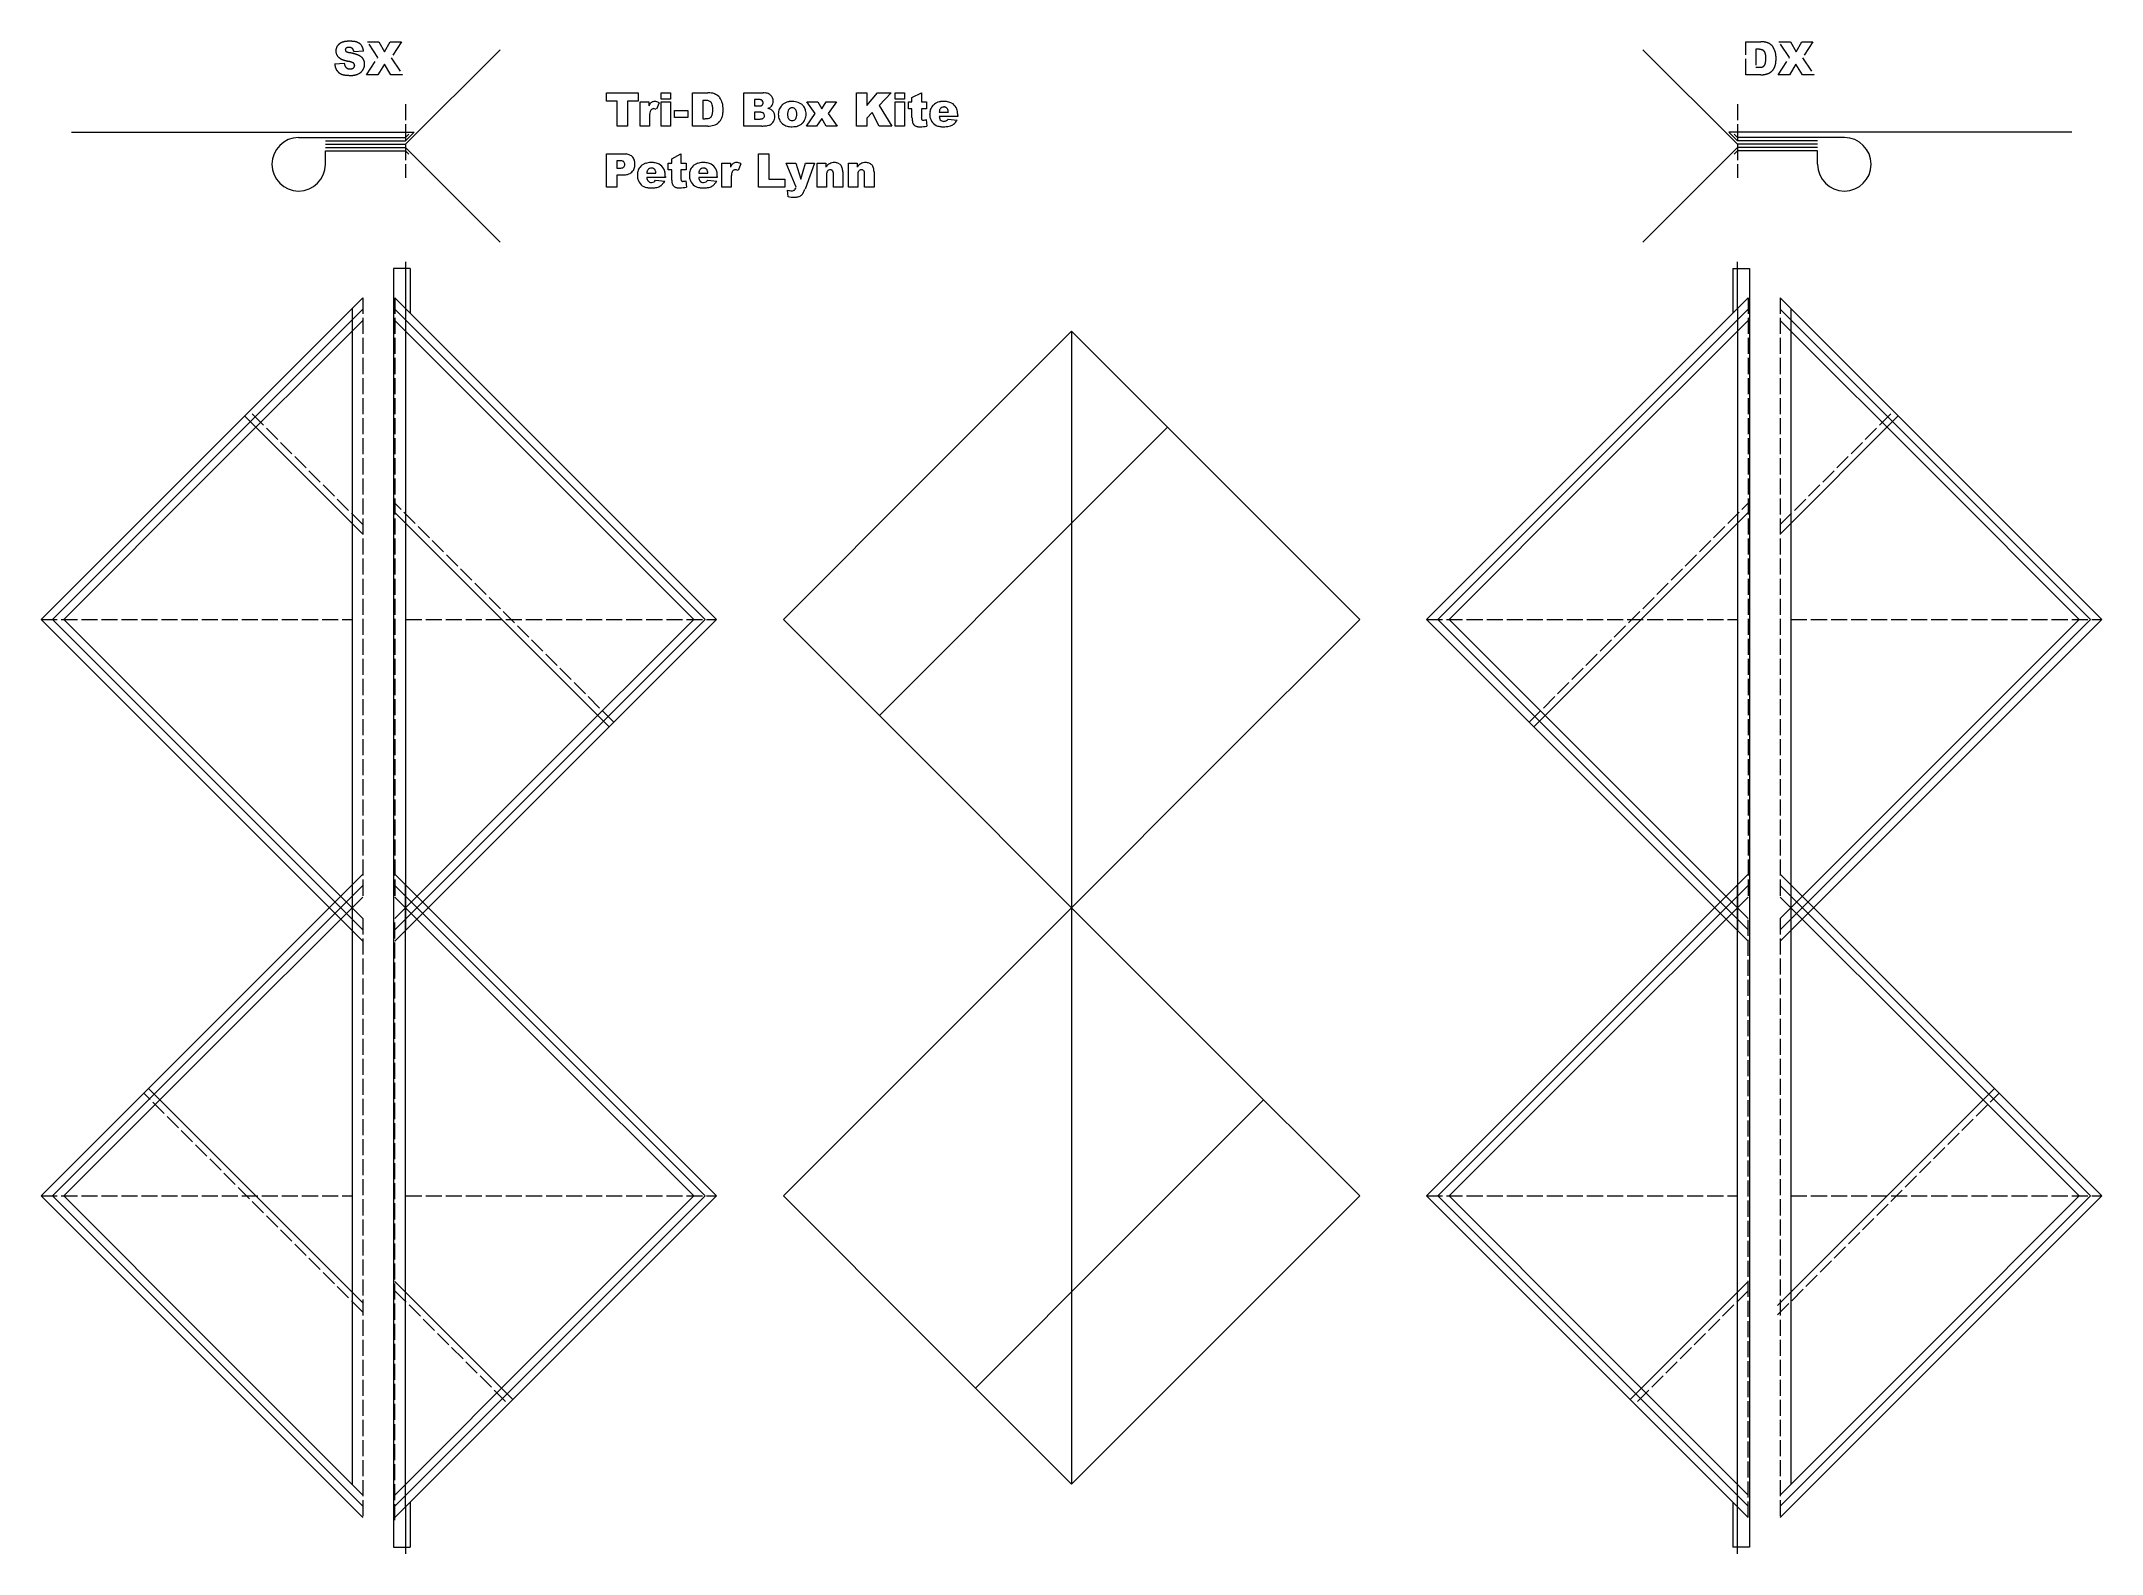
# Model space of a CAD drawing. Header units: millimetres. Extents: x 437 to 1978, y -757 to 373.
import ezdxf

# ---------------------------------------------------------------- set-up
doc = ezdxf.new("R2010")
doc.units = ezdxf.units.MM
doc.linetypes.add('ACAD_ISO02W100', pattern=[15, 12, -3])
doc.layers.get('0').update_dxf_attribs({"lineweight": 0, "true_color": 0xffffff})
doc.layers.add('1', color=30, linetype='ACAD_ISO02W100', lineweight=0, true_color=0xff7f00)
doc.layers.add('2', color=4, linetype='Continuous', lineweight=0, true_color=0x00ffff)

msp = doc.modelspace()

# ---------------------------------------------------------------- linework, layer by layer
for p, q in [((859.4, 334.9), (882.9, 334.9)), ((859.4, 328.7), (859.4, 334.9)), ((867.3, 328.7), (859.4, 328.7)), ((867.3, 309.9), (867.3, 328.7)), ((882.9, 328.7), (875, 328.7)), ((875, 328.7), (875, 309.9)), ((882.9, 334.9), (882.9, 328.7)), ((884.5, 328), (891, 328)), ((884.5, 309.9), (884.5, 328)), ((891, 328), (891, 325)), ((898.7, 327.4), (896.6, 322.5)), ((900.1, 334.9), (907.1, 334.9)), ((900.1, 330.1), (900.1, 334.9)), ((907.1, 330.1), (900.1, 330.1)), ((900.1, 328), (907.1, 328)), ((900.1, 309.9), (900.1, 328)), ((907.1, 334.9), (907.1, 330.1)), ((907.1, 328), (907.1, 309.9)), ((923.6, 334.9), (935, 334.9)), ((923.6, 309.9), (923.6, 334.9)), ((931.3, 329.2), (931.3, 315.5)), ((933.2, 329.2), (931.3, 329.2)), ((962.1, 334.9), (976.5, 334.9)), ((962.1, 309.9), (962.1, 334.9)), ((973.3, 329.8), (969.9, 329.8)), ((969.9, 329.8), (969.9, 325)), ((969.9, 325), (973.2, 325)), ((1009.2, 328), (1017.5, 328)), ((1015.5, 319.3), (1009.2, 328)), ((1017.5, 328), (1020.3, 322.9)), ((1020.3, 322.9), (1023.7, 328)), ((1023.7, 328), (1031.4, 328)), ((1031.4, 328), (1025.2, 319.3)), ((1046.2, 334.9), (1053.9, 334.9)), ((1046.2, 309.9), (1046.2, 334.9)), ((1053.9, 334.9), (1053.9, 325.4)), ((1053.9, 325.4), (1062, 334.9)), ((1062, 334.9), (1072.3, 334.9)), ((1072.3, 334.9), (1063.2, 325.4)), ((1063.2, 325.4), (1072.7, 309.9)), ((1075.1, 334.9), (1082.1, 334.9)), ((1075.1, 330.1), (1075.1, 334.9)), ((1082.1, 330.1), (1075.1, 330.1)), ((1075.1, 328), (1082.1, 328)), ((1075.1, 309.9), (1075.1, 328)), ((1082.1, 334.9), (1082.1, 330.1)), ((1082.1, 328), (1082.1, 309.9)), ((1085.3, 322.9), (1085.3, 328)), ((1085.3, 328), (1087.8, 328)), ((1087.8, 331.3), (1094.8, 334.9)), ((1087.8, 328), (1087.8, 331.3)), ((1094.8, 334.9), (1094.8, 328)), ((1094.8, 328), (1098.6, 328)), ((1098.6, 328), (1098.6, 322.9)), ((875, 309.9), (867.3, 309.9)), ((891.4, 309.9), (884.5, 309.9)), ((891.4, 315.9), (891.4, 309.9)), ((907.1, 309.9), (900.1, 309.9)), ((910.1, 321.7), (920.2, 321.7)), ((910.1, 316.3), (910.1, 321.7)), ((920.2, 316.3), (910.1, 316.3)), ((920.2, 321.7), (920.2, 316.3)), ((935, 309.9), (923.6, 309.9)), ((931.3, 315.5), (933.2, 315.5)), ((975.4, 309.9), (962.1, 309.9)), ((973.8, 320.3), (969.9, 320.3)), ((969.9, 320.3), (969.9, 315.2)), ((969.9, 315.2), (973.8, 315.2)), ((1008.9, 309.9), (1015.5, 319.3)), ((1016.4, 309.9), (1008.9, 309.9)), ((1020.3, 315.7), (1016.4, 309.9)), ((1023.7, 309.9), (1020.3, 315.7)), ((1031.8, 309.9), (1023.7, 309.9)), ((1025.2, 319.3), (1031.8, 309.9)), ((1053.9, 309.9), (1046.2, 309.9)), ((1057.9, 320.1), (1053.9, 316)), ((1053.9, 316), (1053.9, 309.9)), ((1063.2, 309.9), (1057.9, 320.1)), ((1072.7, 309.9), (1063.2, 309.9)), ((1082.1, 309.9), (1075.1, 309.9)), ((1087.8, 322.9), (1085.3, 322.9)), ((1087.8, 316.5), (1087.8, 322.9)), ((1098.6, 322.9), (1094.8, 322.9)), ((1094.8, 322.9), (1094.8, 316.5)), ((1098.3, 314.8), (1098.9, 310)), ((1108.1, 320.5), (1115, 320.5)), ((1122, 317.2), (1108.1, 317.2)), ((1114.8, 315.2), (1121.6, 314.5)), ((1122, 318), (1122, 317.2)), ((629.1, 301.4), (709.1, 301.4)), ((709.1, 301.4), (711.5, 303.9)), ((1705.1, 301.4), (1702.6, 303.9)), ((1785.1, 301.4), (1705.1, 301.4)), ((649.1, 291.4), (709.1, 291.4)), ((649.1, 281.4), (649.1, 291.4)), ((709.1, 291.4), (711.5, 289)), ((859.4, 289.2), (872.2, 289.2)), ((859.4, 264.2), (859.4, 289.2)), ((869.3, 284.1), (867.1, 284.1)), ((867.1, 284.1), (867.1, 278.5)), ((867.1, 278.5), (869, 278.5)), ((905.5, 277.2), (905.5, 282.3)), ((905.5, 282.3), (908.1, 282.3)), ((908.1, 285.6), (915, 289.2)), ((908.1, 282.3), (908.1, 285.6)), ((915, 289.2), (915, 282.3)), ((915, 282.3), (918.8, 282.3)), ((918.8, 282.3), (918.8, 277.2)), ((945.6, 282.3), (952.1, 282.3)), ((945.6, 264.2), (945.6, 282.3)), ((952.1, 282.3), (952.1, 279.3)), ((959.8, 281.7), (957.7, 276.8)), ((973, 289.2), (980.7, 289.2)), ((973, 264.2), (973, 289.2)), ((980.7, 289.2), (980.7, 270.3)), ((993.6, 282.3), (1000.9, 282.3)), ((1001.2, 264.2), (993.6, 282.3)), ((1000.9, 282.3), (1004.6, 270.2)), ((1004.6, 270.2), (1008.1, 282.3)), ((1014.9, 282.3), (1007.8, 262.9)), ((1008.1, 282.3), (1014.9, 282.3)), ((1016.8, 282.3), (1023.3, 282.3)), ((1016.8, 264.2), (1016.8, 282.3)), ((1023.3, 282.3), (1023.3, 279.3)), ((1040.2, 282.3), (1046.7, 282.3)), ((1040.2, 264.2), (1040.2, 282.3)), ((1046.7, 282.3), (1046.7, 279.3)), ((1705.1, 291.4), (1702.6, 289)), ((1765.1, 291.4), (1705.1, 291.4)), ((1765.1, 281.4), (1765.1, 291.4)), ((867.1, 264.2), (859.4, 264.2)), ((871.4, 273.4), (867.1, 273.4)), ((867.1, 273.4), (867.1, 264.2)), ((889.5, 274.8), (896.3, 274.8)), ((903.4, 271.5), (889.5, 271.5)), ((896.1, 269.5), (903, 268.9)), ((903.4, 272.3), (903.4, 271.5)), ((908.1, 277.2), (905.5, 277.2)), ((908.1, 270.8), (908.1, 277.2)), ((918.8, 277.2), (915, 277.2)), ((915, 277.2), (915, 270.8)), ((918.6, 269.1), (919.1, 264.3)), ((928.3, 274.8), (935.2, 274.8)), ((942.2, 271.5), (928.3, 271.5)), ((935, 269.5), (941.8, 268.9)), ((942.2, 272.3), (942.2, 271.5)), ((952.5, 264.2), (945.6, 264.2)), ((952.5, 270.2), (952.5, 264.2)), ((992.8, 264.2), (973, 264.2)), ((980.7, 270.3), (992.8, 270.3)), ((992.8, 270.3), (992.8, 264.2)), ((995.1, 257.2), (994.6, 262.1)), ((1023.8, 264.2), (1016.8, 264.2)), ((1023.8, 272.9), (1023.8, 264.2)), ((1029, 264.2), (1029, 274.1)), ((1036, 264.2), (1029, 264.2)), ((1036, 275.7), (1036, 264.2)), ((1047.2, 264.2), (1040.2, 264.2)), ((1047.2, 272.9), (1047.2, 264.2)), ((1052.4, 264.2), (1052.4, 274.1)), ((1059.4, 264.2), (1052.4, 264.2)), ((1059.4, 275.7), (1059.4, 264.2)), ((677.1, 181.6), (436.6, -58.9)), ((677.1, 173.1), (445.1, -58.9)), ((669.1, 173.6), (669.1, -291.4)), ((941.6, -58.9), (701.1, 181.6)), ((933.1, -58.9), (701.1, 173.1)), ((709.1, 173.6), (709.1, -291.4)), ((1472.6, -58.9), (1713.1, 181.6)), ((1481.1, -58.9), (1713.1, 173.1)), ((1705.1, 173.6), (1705.1, -291.4)), ((1737.1, 181.6), (1977.6, -58.9)), ((1737.1, 173.1), (1969.1, -58.9)), ((1745.1, 173.6), (1745.1, -291.4)), ((677.1, 164.7), (561.3, 48.9)), ((816.8, 48.9), (701.1, 164.7)), ((1597.3, 48.9), (1713.1, 164.7)), ((1737.1, 164.7), (1852.9, 48.9)), ((677.1, 5), (588.7, 93.3)), ((1737.1, 5), (1825.4, 93.3)), ((561.3, 48.9), (453.5, -58.9)), ((924.6, -58.9), (816.8, 48.9)), ((1489.6, -58.9), (1597.3, 48.9)), ((1852.9, 48.9), (1960.6, -58.9)), ((861.2, -139.2), (701.1, 21)), ((1552.9, -139.2), (1713.1, 21)), ((677.1, -299.4), (436.6, -58.9)), ((677.1, -290.9), (445.1, -58.9)), ((561.3, -166.6), (453.5, -58.9)), ((933.1, -58.9), (701.1, -290.9)), ((941.6, -58.9), (701.1, -299.4)), ((924.6, -58.9), (816.8, -166.6)), ((1472.6, -58.9), (1713.1, -299.4)), ((1481.1, -58.9), (1713.1, -290.9)), ((1489.6, -58.9), (1597.3, -166.6)), ((1737.1, -290.9), (1969.1, -58.9)), ((1737.1, -299.4), (1977.6, -58.9)), ((1852.9, -166.6), (1960.6, -58.9)), ((677.1, -282.4), (561.3, -166.6)), ((816.8, -166.6), (701.1, -282.4)), ((1597.3, -166.6), (1713.1, -282.4)), ((1737.1, -282.4), (1852.9, -166.6)), ((677.1, -249.4), (436.6, -489.9)), ((677.1, -257.9), (445.1, -489.9)), ((701.1, -249.4), (941.6, -489.9)), ((701.1, -257.9), (933.1, -489.9)), ((709.1, -722.4), (709.1, -257.4)), ((1713.1, -249.4), (1472.6, -489.9)), ((1713.1, -257.9), (1481.1, -489.9)), ((1705.1, -722.4), (1705.1, -257.4)), ((1737.1, -249.4), (1977.6, -489.9)), ((1737.1, -257.9), (1969.1, -489.9)), ((677.1, -266.4), (561.3, -382.2)), ((669.1, -274.4), (669.1, -705.5)), ((701.1, -266.4), (816.8, -382.2)), ((1713.1, -266.4), (1597.3, -382.2)), ((1737.1, -266.4), (1852.9, -382.2)), ((1745.1, -274.4), (1745.1, -705.5)), ((561.3, -382.2), (453.5, -489.9)), ((816.8, -382.2), (924.6, -489.9)), ((1597.3, -382.2), (1489.6, -489.9)), ((1852.9, -382.2), (1960.6, -489.9)), ((677.1, -569.8), (516.9, -409.6)), ((1735.1, -571.8), (1897.3, -409.6)), ((677.1, -730.4), (436.6, -489.9)), ((677.1, -721.9), (445.1, -489.9)), ((561.3, -597.7), (453.5, -489.9)), ((701.1, -721.9), (933.1, -489.9)), ((701.1, -730.4), (941.6, -489.9)), ((816.8, -597.7), (924.6, -489.9)), ((1713.1, -730.4), (1472.6, -489.9)), ((1713.1, -721.9), (1481.1, -489.9)), ((1597.3, -597.7), (1489.6, -489.9)), ((1737.1, -721.9), (1969.1, -489.9)), ((1737.1, -730.4), (1977.6, -489.9)), ((1852.9, -597.7), (1960.6, -489.9)), ((701.1, -553.8), (789.4, -642.1)), ((1713.1, -553.8), (1624.8, -642.1)), ((677.1, -713.5), (561.3, -597.7)), ((701.1, -713.5), (816.8, -597.7)), ((1713.1, -713.5), (1597.3, -597.7)), ((1737.1, -713.5), (1852.9, -597.7))]:
    msp.add_line(p, q)
for centre, radius, start, end in [((901.6, 319.8), 11.9, 143.8742, 154.0466), ((895.2, 324.5), 3.87, 125.9982, 143.8742), ((895.2, 324.3), 4.08, 88.045, 124.7341), ((895.4, 322.9), 5.43, 74.1315, 90), ((894.1, 318.7), 9.86, 62.374, 74.1315), ((933.2, 318.5), 10.7, 82.9813, 90), ((933.7, 322.6), 6.51, 73.9669, 82.9813), ((935, 314.7), 20.1, 80.4654, 90), ((934.2, 324.1), 4.95, 59.2071, 73.9669), ((934.9, 325.5), 3.44, 41.4677, 59.2071), ((935, 325.5), 3.39, 22.5138, 41.4677), ((930.7, 323.7), 8.06, 10.2459, 22.5138), ((936.9, 325.7), 9.03, 66.2113, 80.4654), ((926.8, 323), 12, 4.3991, 10.2459), ((917.6, 322.3), 21.2, 0, 4.3991), ((937, 325.7), 8.91, 38.4495, 66.6873), ((935.4, 324.5), 10.9, 14.4897, 38.0538), ((928, 322.5), 18.6, 359.6816, 14.7671), ((973.2, 334.2), 9.16, 270, 274.6979), ((973.3, 321), 8.79, 85.2114, 90), ((973.6, 324.7), 5.12, 78.9368, 85.2114), ((973.5, 330.3), 5.29, 274.6979, 280.884), ((973.9, 328.7), 3.65, 280.884, 293.2065), ((973.9, 326.2), 3.58, 66.7115, 78.9368), ((974.6, 327.9), 1.72, 49.0593, 66.7115), ((974.6, 326.9), 1.69, 293.2065, 311.3322), ((974.3, 327.6), 2.14, 356.9559, 48.121), ((974.5, 327.1), 1.92, 311.3322, 325.9765), ((974.4, 327.2), 2.06, 325.9765, 340.1205), ((974.1, 327.3), 2.38, 340.1205, 351.0007), ((973, 327.5), 3.48, 351.0007, 0), ((976.5, 321.8), 13, 82.7819, 90), ((977.1, 326.1), 8.74, 73.9626, 82.7819), ((977.5, 327.6), 7.2, 61.3878, 73.9626), ((977.2, 331), 8.28, 289.0935, 301.8094), ((978.2, 328.9), 5.68, 47.2278, 61.3878), ((979.2, 327.8), 4.57, 301.8094, 318.9452), ((978.2, 328.7), 5.8, 358.9226, 48.2437), ((978.4, 328.5), 5.6, 318.8416, 1.2334), ((996.4, 319.4), 8.51, 145.7124, 158.1858), ((997.1, 318.9), 9.39, 133.8418, 145.7124), ((996.7, 319.3), 8.85, 120.8052, 133.8418), ((997.1, 318.7), 9.6, 108.2911, 120.8052), ((997.5, 317.4), 10.9, 98.3893, 108.2911), ((998.1, 313.2), 15.2, 90, 98.3893), ((998.1, 311.8), 16.6, 81.3761, 90), ((999, 317.2), 11.1, 70.8221, 81.3761), ((999.5, 318.8), 9.37, 56.5349, 70.8221), ((1000.1, 319.7), 8.34, 41.3827, 56.5349), ((999.7, 319.3), 8.91, 30.2971, 41.3218), ((999.9, 319.5), 8.61, 19.0849, 30.2971), ((1109.6, 319.6), 8.47, 146.463, 159.1938), ((1109.9, 319.4), 8.83, 133.9949, 146.463), ((1109.6, 319.7), 8.39, 120.4923, 133.9949), ((1110.1, 318.8), 9.49, 107.7933, 120.4923), ((1110.6, 317.3), 11, 98.1064, 107.7933), ((1111.5, 321.1), 3.14, 88.4146, 144.4194), ((1111.3, 312.7), 15.7, 90, 98.1064), ((1111.3, 305.1), 23.3, 85.7396, 90), ((1111.6, 320), 4.28, 80.887, 90), ((1111.7, 321.1), 3.19, 70.3362, 80.887), ((1111.8, 321.3), 2.91, 57.8234, 70.3362), ((1111.8, 312.6), 15.8, 80.5627, 85.7396), ((1111.8, 321.3), 2.89, 45.2795, 57.8234), ((1112.4, 315.7), 12.6, 72.5371, 80.5627), ((1113.8, 320.2), 7.88, 62.4027, 72.5371), ((1113.8, 320.1), 7.94, 27.4256, 62.8602), ((1113.6, 320), 8.18, 18.2221, 27.7766), ((922.1, 315.9), 30.7, 176.7456, 180), ((908.8, 316.7), 17.3, 172.4131, 176.7456), ((902.8, 317.5), 11.3, 162.6681, 172.4131), ((895.7, 319.7), 3.84, 145.8855, 162.6681), ((894.5, 320.6), 2.4, 88.0632, 147.9858), ((894.6, 320.2), 2.74, 75.2564, 90), ((892.9, 313.6), 9.57, 67.3801, 75.2564), ((933.2, 334.8), 19.2, 270, 272.9636), ((933.6, 326.9), 11.3, 272.9636, 276.824), ((934, 323.4), 7.79, 276.824, 284.7991), ((934.7, 327.8), 17.9, 270.9648, 285.8891), ((935.2, 318.7), 2.98, 284.7991, 297.6995), ((935.3, 318.7), 2.92, 297.6995, 319.4846), ((933.9, 319.8), 4.71, 319.4846, 336.5815), ((934.1, 319.7), 4.51, 336.5815, 347.3454), ((927.2, 321.3), 11.5, 347.3454, 354.0741), ((922.3, 321.8), 16.5, 354.0741, 357.4134), ((911.3, 322.3), 27.5, 357.4134, 0), ((937.4, 318.5), 8.26, 285.6994, 313.7601), ((936.1, 320), 10.3, 313.029, 338.2009), ((937.7, 319.5), 8.63, 337.5531, 346.4371), ((930.5, 321.2), 16, 346.4371, 352.9619), ((925.7, 321.8), 20.8, 352.9619, 356.8501), ((914.8, 322.4), 31.8, 356.8501, 0), ((973.8, 309.6), 10.7, 85.4791, 90), ((973.8, 325.1), 9.85, 270, 274.8766), ((974.1, 314.1), 6.2, 79.5437, 85.4791), ((974.2, 321), 5.77, 274.8766, 281.2463), ((974.5, 316), 4.29, 67.7371, 79.5437), ((974.5, 319.3), 4.07, 281.2463, 293.4576), ((973.8, 343.7), 33.8, 272.6803, 278.5732), ((975.4, 318.1), 1.97, 50.2538, 67.7371), ((975.3, 317.5), 2.01, 293.4576, 310.8461), ((975.2, 317.9), 2.2, 358.0631, 50.8249), ((975.1, 317.7), 2.39, 310.9989, 2.418), ((977.1, 323.8), 13.7, 277.4314, 285.5928), ((977.3, 312.3), 11.2, 70.0187, 76.4768), ((979.6, 314.8), 4.38, 285.5928, 300.0686), ((978.5, 315.5), 7.76, 62.2537, 70.0187), ((978.5, 316.8), 6.66, 299.6262, 329.9773), ((979.1, 316.6), 6.46, 51.3222, 62.2537), ((980, 317.8), 4.97, 38.8482, 51.3222), ((979.7, 317.6), 5.36, 27.6868, 38.8482), ((978.4, 316.9), 6.82, 330.1473, 0.8614), ((979.4, 317.4), 5.72, 16.8772, 27.6868), ((978.9, 317.2), 6.31, 7.875, 16.8772), ((976.9, 317), 8.24, 0, 7.875), ((999, 318.9), 11.2, 169.7283, 180), ((998.6, 318.9), 10.8, 180, 191.4862), ((996.7, 319.3), 8.88, 158.1858, 169.7283), ((996.4, 318.4), 8.55, 191.4862, 204.4157), ((996.2, 318.3), 8.35, 204.4157, 217.9024), ((997.4, 319.2), 9.86, 217.9024, 230.3108), ((996.6, 318.4), 8.71, 230.553, 242.5585), ((997.2, 319.5), 9.96, 242.5585, 253.7819), ((997.6, 320.9), 11.4, 253.7819, 262.5331), ((1005, 318.9), 10.2, 174.1216, 180), ((1005.3, 318.9), 10.6, 180, 185.7223), ((1001.2, 319.3), 6.47, 166.7291, 174.1216), ((1001.4, 318.5), 6.63, 185.7223, 192.9574), ((999.8, 319.6), 4.98, 154.7183, 166.7291), ((999.8, 318.1), 5.04, 192.9574, 204.9764), ((998.2, 320.4), 3.21, 139.7449, 154.7183), ((998.1, 317.3), 3.14, 204.9764, 220.2175), ((998.2, 320.5), 3.14, 88.8839, 141.0859), ((998.1, 317.2), 3.09, 218.6788, 270.919), ((998.2, 325.1), 15.6, 262.5331, 270), ((998.3, 320.6), 3.03, 38.2873, 90.5497), ((998.3, 317.2), 3.08, 268.7082, 321.0431), ((998.2, 325.6), 16.1, 270, 278.06), ((998.8, 320.8), 11.3, 278.06, 287.7016), ((998.2, 320.4), 3.16, 25.2173, 40.1792), ((998.4, 317.2), 2.99, 319.8596, 335.8096), ((996.6, 319.7), 4.92, 13.2305, 25.2173), ((996.3, 318.1), 5.25, 335.8096, 347.8297), ((995.2, 319.3), 6.39, 5.8599, 13.2305), ((994.5, 318.5), 7.11, 347.8297, 354.6644), ((991.5, 318.9), 10.1, 0, 5.8599), ((990, 318.9), 11.7, 354.6644, 0), ((999.3, 319.3), 9.69, 287.7016, 300.3924), ((999.9, 318.3), 8.53, 300.3924, 313.9225), ((999.4, 318.7), 9.21, 313.9225, 325.9768), ((1000, 318.4), 8.5, 325.9768, 338.5273), ((999.6, 318.5), 8.97, 338.5273, 349.9265), ((999.4, 319.3), 9.13, 9.009, 19.0849), ((997.1, 319), 11.5, 349.9265, 0), ((997.2, 319), 11.4, 0, 9.009), ((1115.5, 316.5), 27.7, 180, 182.5994), ((1104.4, 316), 16.6, 182.5994, 185.9545), ((1099.5, 315.5), 11.6, 185.9545, 192.7049), ((1092.6, 313.9), 4.56, 192.7049, 203.4858), ((1092.2, 313.7), 4.05, 202.4037, 241.562), ((1092, 313.4), 3.75, 241.5859, 253.7345), ((1093.2, 317.5), 8, 253.7345, 262.0415), ((1093.6, 320.5), 11.1, 262.0415, 266.5021), ((1094.1, 327.4), 18, 266.5021, 270), ((1093.8, 332), 22.6, 270.5245, 282.8244), ((1102.7, 316.5), 7.92, 180, 188.2361), ((1095.9, 315.5), 1.08, 188.2361, 210.6328), ((1096, 315.5), 1.11, 210.5116, 228.4674), ((1096, 315.5), 1.11, 228.4674, 246.4339), ((1096.1, 315.7), 1.33, 246.4339, 259.6384), ((1096.2, 316.5), 2.16, 259.6384, 270), ((1096.2, 318.1), 3.74, 270, 281.6388), ((1094.2, 327.6), 13.5, 281.6388, 287.7659), ((1113.1, 318.9), 12, 170.3141, 180), ((1112.4, 318.9), 11.4, 180, 194.6324), ((1110.2, 319.4), 9.13, 159.1938, 170.3141), ((1109.7, 318.2), 8.55, 194.6324, 211.5457), ((1109.6, 317.9), 8.31, 210.2763, 243.106), ((1109.1, 317.1), 7.42, 243.815, 253.6114), ((1110.5, 321.8), 12.3, 253.6114, 261.2279), ((1115.6, 319.7), 7.49, 161.8058, 173.991), ((1115, 318), 6.92, 186.4044, 199.9516), ((1111.3, 321.1), 2.96, 142.3738, 161.8058), ((1111.1, 316.6), 2.84, 199.9516, 221.1859), ((1111, 325), 15.5, 261.2279, 266.0476), ((1111.5, 316.8), 3.29, 219.9349, 271.7954), ((1111.5, 332.5), 23.1, 266.0476, 270), ((1111.5, 335.5), 26, 270, 273.9802), ((1111.6, 317.5), 3.94, 269.9814, 299.5057), ((1112.1, 326.4), 16.9, 273.9802, 278.9177), ((1111.1, 317.9), 4.57, 302.8525, 323.8269), ((1112.1, 321.6), 2.56, 29.992, 45.2795), ((1110.6, 320.7), 4.3, 18.1984, 29.992), ((1109.2, 320.3), 5.72, 11.2663, 18.1984), ((1112.7, 322.5), 13, 278.9177, 287.1525), ((1105.8, 319.6), 9.21, 5.8067, 11.2663), ((1114.4, 317.1), 7.31, 287.1525, 298.1296), ((1114.2, 317.4), 7.71, 298.1296, 307.925), ((1113.3, 318.6), 9.19, 307.925, 316.8973), ((1112.4, 319.4), 10.4, 316.8973, 323.9553), ((1109.7, 321.4), 13.7, 323.9553, 330.1011), ((1110.3, 318.9), 11.7, 10.2337, 18.2221), ((1107.9, 318.4), 14.1, 4.6771, 10.2337), ((1102.1, 318), 19.9, 0, 4.6771), ((629.1, 281.4), 20, 90, 0), ((1785.1, 281.4), 20, 180, 90), ((869, 289.8), 11.3, 270, 274.7587), ((869.3, 274.1), 9.94, 84.8299, 90), ((869.4, 285.1), 6.56, 274.7587, 280.9904), ((869.7, 278.5), 5.6, 77.9443, 84.8299), ((869.8, 283.1), 4.59, 280.9904, 293.1193), ((870.1, 280.2), 3.81, 64.0099, 77.9443), ((870.7, 281), 2.21, 293.1193, 310.6458), ((871, 282), 1.82, 43.7811, 64.0099), ((872.2, 273.5), 15.6, 83.1316, 90), ((870.6, 281.2), 2.5, 309.6626, 1.4125), ((870.3, 281.3), 2.78, 358.7499, 44.1758), ((872.9, 279.1), 10.1, 74.5704, 83.1316), ((873.4, 281), 8.01, 61.5519, 74.5704), ((874.5, 282.9), 5.86, 46.3155, 61.5519), ((874.3, 282.8), 6.07, 32.0489, 46.3155), ((873.5, 280.7), 7.04, 326.8581, 340.2838), ((873.7, 282.4), 6.81, 18.5778, 32.0489), ((872.6, 282), 7.96, 8.4163, 18.5778), ((872.6, 281), 7.99, 340.2838, 350.9911), ((869, 281.5), 11.6, 0, 8.4163), ((869.3, 281.5), 11.3, 350.9911, 0), ((890.9, 273.9), 8.47, 146.463, 159.1938), ((891.2, 273.7), 8.83, 133.9949, 146.463), ((890.9, 274), 8.39, 120.4923, 133.9949), ((891.5, 273.1), 9.49, 107.7933, 120.4923), ((892, 271.6), 11, 98.1064, 107.7933), ((892.8, 275.4), 3.14, 88.4146, 144.4194), ((892.6, 267), 15.7, 90, 98.1064), ((892.6, 259.4), 23.3, 85.7396, 90), ((892.9, 274.3), 4.28, 80.887, 90), ((893.1, 275.4), 3.19, 70.3362, 80.887), ((893.2, 275.6), 2.91, 57.8234, 70.3362), ((893.2, 266.9), 15.8, 80.5627, 85.7396), ((893.2, 275.7), 2.89, 45.2795, 57.8234), ((893.4, 275.9), 2.56, 29.992, 45.2795), ((893.7, 270.1), 12.6, 72.5371, 80.5627), ((895.1, 274.5), 7.88, 62.4027, 72.5371), ((895.1, 274.4), 7.94, 27.4256, 62.8602), ((895, 274.3), 8.18, 18.2221, 27.7766), ((929.8, 273.9), 8.47, 146.463, 159.1938), ((930.1, 273.7), 8.83, 133.9949, 146.463), ((929.8, 274), 8.39, 120.4923, 133.9949), ((930.4, 273.1), 9.49, 107.7933, 120.4923), ((930.8, 271.6), 11, 98.1064, 107.7933), ((931.7, 275.4), 3.14, 88.4146, 144.4194), ((931.5, 267), 15.7, 90, 98.1064), ((931.5, 259.4), 23.3, 85.7396, 90), ((931.8, 274.3), 4.28, 80.887, 90), ((932, 275.4), 3.19, 70.3362, 80.887), ((932, 275.6), 2.91, 57.8234, 70.3362), ((932, 266.9), 15.8, 80.5627, 85.7396), ((932.1, 275.7), 2.89, 45.2795, 57.8234), ((932.3, 275.9), 2.56, 29.992, 45.2795), ((932.6, 270.1), 12.6, 72.5371, 80.5627), ((934, 274.5), 7.88, 62.4027, 72.5371), ((934, 274.4), 7.94, 27.4256, 62.8602), ((933.8, 274.3), 8.18, 18.2221, 27.7766), ((962.7, 274.1), 11.9, 143.8742, 154.0466), ((956.3, 278.8), 3.87, 125.9982, 143.8742), ((956.3, 278.6), 4.08, 88.045, 124.7341), ((956.5, 277.3), 5.43, 74.1315, 90), ((955.3, 273), 9.86, 62.374, 74.1315), ((1033.6, 271), 13.2, 131.374, 141.2743), ((1029.4, 275.8), 6.86, 117.6091, 131.374), ((1029.1, 276.5), 6.06, 102.1132, 117.6091), ((1029.9, 272.8), 9.9, 90, 102.1132), ((1029.9, 274), 8.69, 81.1049, 90), ((1030.2, 276.5), 6.15, 70.5327, 81.1049), ((1030.5, 277.2), 5.41, 57.2212, 70.5327), ((1030.7, 277.4), 5.13, 43.5387, 57.2212), ((1031, 277.8), 4.67, 27.7676, 43.5387), ((1029.1, 276.8), 6.81, 14.7169, 27.7676), ((1027.2, 276.3), 8.77, 6.5117, 14.7169), ((1057, 271), 13.2, 131.374, 141.2743), ((1052.8, 275.8), 6.86, 117.6091, 131.374), ((1052.4, 276.5), 6.06, 102.1132, 117.6091), ((1053.2, 272.8), 9.9, 90, 102.1132), ((1053.2, 274), 8.69, 81.1049, 90), ((1053.6, 276.5), 6.15, 70.5327, 81.1049), ((1053.9, 277.2), 5.41, 57.2212, 70.5327), ((1054, 277.4), 5.13, 43.5387, 57.2212), ((1054.4, 277.8), 4.67, 27.7676, 43.5387), ((1052.5, 276.8), 6.81, 14.7169, 27.7676), ((1050.6, 276.3), 8.77, 6.5117, 14.7169), ((871.4, 291.6), 18.1, 270, 276.5431), ((872.1, 285), 11.5, 276.5431, 284.7537), ((872.8, 282.6), 9.01, 284.7537, 297.6466), ((874, 280.2), 6.27, 297.6466, 313.1167), ((873.7, 280.5), 6.73, 313.1167, 326.8581), ((894.4, 273.2), 12, 170.3141, 180), ((893.8, 273.2), 11.4, 180, 194.6324), ((891.6, 273.7), 9.13, 159.1938, 170.3141), ((891, 272.5), 8.55, 194.6324, 211.5457), ((890.9, 272.2), 8.31, 210.2763, 243.106), ((890.4, 271.4), 7.42, 243.815, 253.6114), ((891.8, 276.1), 12.3, 253.6114, 261.2279), ((896.9, 274), 7.49, 161.8058, 173.991), ((896.3, 272.3), 6.92, 186.4044, 199.9516), ((892.6, 275.5), 2.96, 142.3738, 161.8058), ((892.5, 270.9), 2.84, 199.9516, 221.1859), ((892.3, 279.3), 15.5, 261.2279, 266.0476), ((892.9, 271.1), 3.29, 219.9349, 271.7954), ((892.8, 286.9), 23.1, 266.0476, 270), ((892.8, 289.8), 26, 270, 273.9802), ((893, 271.8), 3.94, 269.9814, 299.5057), ((893.5, 280.7), 16.9, 273.9802, 278.9177), ((892.4, 272.2), 4.57, 302.8525, 323.8269), ((891.9, 275), 4.3, 18.1984, 29.992), ((890.6, 274.6), 5.72, 11.2663, 18.1984), ((894.1, 276.8), 13, 278.9177, 287.1525), ((887.1, 273.9), 9.21, 5.8067, 11.2663), ((895.7, 271.4), 7.31, 287.1525, 298.1296), ((895.6, 271.7), 7.71, 298.1296, 307.925), ((894.6, 272.9), 9.19, 307.925, 316.8973), ((893.7, 273.8), 10.4, 316.8973, 323.9553), ((891.1, 275.7), 13.7, 323.9553, 330.1011), ((891.6, 273.2), 11.7, 10.2337, 18.2221), ((889.2, 272.8), 14.1, 4.6771, 10.2337), ((883.4, 272.3), 19.9, 0, 4.6771), ((935.7, 270.8), 27.7, 180, 182.5994), ((924.7, 270.3), 16.6, 182.5994, 185.9545), ((919.7, 269.8), 11.6, 185.9545, 192.7049), ((912.8, 268.3), 4.56, 192.7049, 203.4858), ((912.4, 268), 4.05, 202.4037, 241.562), ((912.2, 267.7), 3.75, 241.5859, 253.7345), ((913.4, 271.8), 8, 253.7345, 262.0415), ((913.9, 274.8), 11.1, 262.0415, 266.5021), ((914.3, 281.7), 18, 266.5021, 270), ((914.1, 286.4), 22.6, 270.5245, 282.8244), ((922.9, 270.8), 7.92, 180, 188.2361), ((916.2, 269.8), 1.08, 188.2361, 210.6328), ((916.2, 269.8), 1.11, 210.5116, 228.4674), ((916.2, 269.8), 1.11, 228.4674, 246.4339), ((916.3, 270), 1.33, 246.4339, 259.6384), ((916.4, 270.8), 2.16, 259.6384, 270), ((916.4, 272.4), 3.74, 270, 281.6388), ((914.5, 281.9), 13.5, 281.6388, 287.7659), ((933.3, 273.2), 12, 170.3141, 180), ((932.7, 273.2), 11.4, 180, 194.6324), ((930.4, 273.7), 9.13, 159.1938, 170.3141), ((929.9, 272.5), 8.55, 194.6324, 211.5457), ((929.8, 272.2), 8.31, 210.2763, 243.106), ((929.3, 271.4), 7.42, 243.815, 253.6114), ((930.7, 276.1), 12.3, 253.6114, 261.2279), ((935.8, 274), 7.49, 161.8058, 173.991), ((935.2, 272.3), 6.92, 186.4044, 199.9516), ((931.5, 275.5), 2.96, 142.3738, 161.8058), ((931.4, 270.9), 2.84, 199.9516, 221.1859), ((931.2, 279.3), 15.5, 261.2279, 266.0476), ((931.7, 271.1), 3.29, 219.9349, 271.7954), ((931.7, 286.9), 23.1, 266.0476, 270), ((931.7, 289.8), 26, 270, 273.9802), ((931.8, 271.8), 3.94, 269.9814, 299.5057), ((932.3, 280.7), 16.9, 273.9802, 278.9177), ((931.3, 272.2), 4.57, 302.8525, 323.8269), ((930.8, 275), 4.3, 18.1984, 29.992), ((929.4, 274.6), 5.72, 11.2663, 18.1984), ((932.9, 276.8), 13, 278.9177, 287.1525), ((926, 273.9), 9.21, 5.8067, 11.2663), ((934.6, 271.4), 7.31, 287.1525, 298.1296), ((934.4, 271.7), 7.71, 298.1296, 307.925), ((933.5, 272.9), 9.19, 307.925, 316.8973), ((932.6, 273.8), 10.4, 316.8973, 323.9553), ((929.9, 275.7), 13.7, 323.9553, 330.1011), ((930.5, 273.2), 11.7, 10.2337, 18.2221), ((928.1, 272.8), 14.1, 4.6771, 10.2337), ((922.3, 272.3), 19.9, 0, 4.6771), ((983.2, 270.2), 30.7, 176.7456, 180), ((969.9, 271), 17.3, 172.4131, 176.7456), ((963.9, 271.8), 11.3, 162.6681, 172.4131), ((956.8, 274), 3.84, 145.8855, 162.6681), ((955.6, 274.9), 2.4, 88.0632, 147.9858), ((955.7, 274.6), 2.74, 75.2564, 90), ((954, 267.9), 9.57, 67.3801, 75.2564), ((997.8, 272.6), 11, 253.0189, 270.7068), ((998.4, 264.2), 2.51, 285.8463, 306.6162), ((998.4, 264.2), 2.52, 306.6162, 327.4446), ((994.7, 266.5), 6.88, 327.4446, 340.0051), ((981.8, 272.5), 27.7, 336.6377, 339.66), ((1031.6, 273.3), 7.81, 170.0521, 175.7123), ((1037.4, 272.9), 13.6, 175.7123, 180), ((1029.2, 273.7), 5.31, 158.4144, 170.0521), ((1026.3, 274.8), 2.28, 140.5993, 158.4144), ((1026.5, 274.7), 2.52, 88.4242, 141.6096), ((1026.6, 274), 3.29, 80.6843, 90), ((1026.8, 274.9), 2.32, 69.584, 80.6843), ((1026.9, 275.2), 2.05, 55.7448, 69.584), ((1026.9, 275.2), 2, 41.7191, 55.7448), ((1027.1, 275.4), 1.75, 24.2949, 41.7191), ((1025.6, 274.7), 3.38, 11.7786, 24.2949), ((1024.3, 274.4), 4.76, 5.1147, 11.7786), ((1021, 274.1), 8.07, 0, 5.1147), ((1022.1, 275.7), 13.9, 0, 6.5117), ((1055, 273.3), 7.81, 170.0521, 175.7123), ((1060.8, 272.9), 13.6, 175.7123, 180), ((1052.5, 273.7), 5.31, 158.4144, 170.0521), ((1049.7, 274.8), 2.28, 140.5993, 158.4144), ((1049.9, 274.7), 2.52, 88.4242, 141.6096), ((1050, 274), 3.29, 80.6843, 90), ((1050.1, 274.9), 2.32, 69.584, 80.6843), ((1050.2, 275.2), 2.05, 55.7448, 69.584), ((1050.3, 275.2), 2, 41.7191, 55.7448), ((1050.5, 275.4), 1.75, 24.2949, 41.7191), ((1049, 274.7), 3.38, 11.7786, 24.2949), ((1047.6, 274.4), 4.76, 5.1147, 11.7786), ((1044.3, 274.1), 8.07, 0, 5.1147), ((1045.5, 275.7), 13.9, 0, 6.5117), ((1000.9, 296.6), 39.8, 261.6018, 268.3093), ((997.9, 265.9), 4.29, 270, 285.8463), ((999.8, 271.6), 14.8, 270, 276.3316), ((1000.3, 266.2), 9.39, 276.3316, 284.2806), ((1000.9, 264.2), 7.31, 284.2806, 296.8915), ((1001.9, 262.1), 4.97, 296.8915, 312.2017), ((1002.2, 261.8), 4.56, 312.2291, 324.7928), ((996.6, 265.8), 11.4, 324.7928, 332.7185), ((992.1, 268.1), 16.5, 332.7185, 336.6377)]:
    msp.add_arc(centre, radius, start, end)
at = {"layer": '1'}
for p, q in [((680.6, 373), (689, 373)), ((688.3, 361.2), (680.6, 373)), ((689, 373), (693.4, 365.4)), ((693.4, 365.4), (697.6, 373)), ((697.6, 373), (706, 373)), ((706, 373), (698.3, 361)), ((1711.3, 373), (1722.6, 373)), ((1711.3, 348.3), (1711.3, 373)), ((1736.2, 373), (1744.7, 373)), ((1744, 361.2), (1736.2, 373)), ((1744.7, 373), (1749, 365.4)), ((1749, 365.4), (1753.3, 373)), ((1753.3, 373), (1761.6, 373)), ((1761.6, 373), (1753.9, 361)), ((656, 356.4), (663.3, 356.9)), ((677.6, 366), (670.4, 365.6)), ((679.8, 348.3), (688.3, 361.2)), ((693.2, 356.2), (688.3, 348.3)), ((698.1, 348.3), (693.2, 356.2)), ((698.3, 361), (706.7, 348.3)), ((1718.9, 367.4), (1718.9, 353.9)), ((1720.8, 367.4), (1718.9, 367.4)), ((1735.5, 348.3), (1744, 361.2)), ((1748.9, 356.2), (1744, 348.3)), ((1753.8, 348.3), (1748.9, 356.2)), ((1753.9, 361), (1762.4, 348.3)), ((688.3, 348.3), (679.8, 348.3)), ((706.7, 348.3), (698.1, 348.3)), ((1722.6, 348.3), (1711.3, 348.3)), ((1718.9, 353.9), (1720.8, 353.9)), ((1744, 348.3), (1735.5, 348.3)), ((1762.4, 348.3), (1753.8, 348.3)), ((709.1, 326.4), (709.1, 271.4)), ((1705.1, 326.4), (1705.1, 271.4)), ((677.1, 181.6), (677.1, -266.4)), ((701.1, 181.6), (701.1, -266.4)), ((1713.1, 181.6), (1713.1, -266.4)), ((1737.1, 181.6), (1737.1, -266.4)), ((677.1, 12), (592.3, 96.8)), ((1737.1, 12), (1821.9, 96.8)), ((864.8, -135.7), (701.1, 28)), ((1549.4, -135.7), (1713.1, 28)), ((436.6, -58.9), (669.1, -58.9)), ((709.1, -58.9), (941.6, -58.9)), ((1472.6, -58.9), (1705.1, -58.9)), ((1745.1, -58.9), (1977.6, -58.9)), ((677.1, -282.4), (677.1, -730.4)), ((701.1, -732.4), (701.1, -282.4)), ((1713.1, -730.4), (1713.1, -282.4)), ((1737.1, -282.4), (1737.1, -730.4)), ((677.1, -576.8), (513.4, -413.1)), ((1735.1, -578.8), (1900.8, -413.1)), ((436.6, -489.9), (669.1, -489.9)), ((709.1, -489.9), (941.6, -489.9)), ((1472.6, -489.9), (1705.1, -489.9)), ((1745.1, -489.9), (1977.6, -489.9)), ((701.1, -560.8), (785.9, -645.6)), ((1713.1, -560.8), (1628.3, -645.6))]:
    msp.add_line(p, q, dxfattribs=at)
for centre, radius, start, end in [((663.2, 366.4), 6.19, 128.7307, 146.9061), ((664.9, 364.3), 8.93, 113.6179, 128.7307), ((664.8, 364.6), 8.56, 104.6361, 113.6179), ((666.3, 358.7), 14.7, 97.7786, 104.6361), ((666.9, 354.7), 18.7, 93.5028, 97.7786), ((667.4, 345.5), 27.9, 90, 93.5028), ((667.4, 350.6), 22.8, 84.7436, 90), ((668.2, 358.6), 14.8, 78.2222, 84.7436), ((668.8, 361.8), 11.6, 67.7974, 78.2222), ((670.4, 365.7), 7.31, 54.6834, 67.7974), ((671.1, 366.6), 6.25, 40.0655, 54.6834), ((670.6, 366.1), 6.9, 26.1629, 40.0655), ((1722.6, 353.1), 19.9, 80.4654, 90), ((1724.4, 363.9), 8.94, 66.2113, 80.4654), ((1724.6, 364), 8.82, 38.4495, 66.6873), ((667.8, 357.5), 11.8, 184.8918, 193.6995), ((665.6, 356.9), 9.57, 193.6995, 203.4921), ((663.4, 366.2), 6.48, 146.057, 179.8319), ((663, 366), 6.04, 178.6261, 230.0481), ((664.2, 367.2), 7.73, 228.846, 240.799), ((668.1, 374.3), 15.9, 240.799, 249.1387), ((670.2, 379.7), 21.6, 249.1387, 253.7187), ((671.5, 358), 8.35, 187.5946, 199.6084), ((667, 356.4), 3.57, 199.6084, 218.0189), ((665.7, 366.9), 1.73, 127.6169, 180.0997), ((665.4, 366.9), 1.38, 181.8226, 233.4693), ((673.9, 392.4), 34.8, 253.7187, 257.3288), ((665.5, 366.9), 1.49, 227.8156, 244.865), ((665.9, 366.7), 1.99, 105.7226, 129.9462), ((667.7, 371.6), 6.61, 244.865, 252.9222), ((666.7, 364.1), 4.68, 90, 105.7226), ((669, 375.7), 10.9, 252.9222, 255.9792), ((671.2, 384.6), 20.1, 255.9792, 258.2317), ((659.7, 328.5), 30.6, 75.3428, 77.6046), ((666.7, 362.6), 6.22, 83.1913, 90), ((651.4, 291.7), 74.8, 76.2192, 77.8394), ((666.9, 364.5), 4.28, 74.9791, 83.1913), ((663.2, 341.9), 16.7, 72.2827, 75.3428), ((667.1, 365.2), 3.56, 63.462, 74.9791), ((665.2, 348.1), 10.2, 64.3758, 72.2827), ((667.4, 365.9), 2.8, 50.4539, 63.462), ((667.5, 366), 2.63, 36.5074, 50.4539), ((658.4, 320.4), 45.3, 74.1369, 76.2192), ((668.6, 355.2), 2.4, 48.0128, 64.3758), ((666.8, 365.5), 3.55, 24.5066, 36.5074), ((666, 365.1), 4.38, 16.3713, 24.5066), ((668.7, 355.3), 2.3, 307.9365, 359.1509), ((663.9, 364.5), 6.6, 9.7436, 16.3713), ((668, 354.6), 3.23, 38.5143, 48.0128), ((668.7, 355.1), 2.32, 27.2991, 38.5143), ((662.1, 333.5), 31.7, 69.9174, 74.1369), ((668.9, 355.3), 2.08, 13.6586, 27.2991), ((668.9, 355.3), 2.07, 0, 13.6586), ((668.9, 352.2), 11.8, 62.9908, 69.9174), ((669.9, 354), 9.73, 49.0099, 62.9908), ((672.4, 356.9), 5.94, 31.0939, 49.0099), ((669.5, 365.6), 8.07, 15.6638, 26.1629), ((670.6, 356.3), 7.84, 326.3222, 0.2793), ((665.9, 364.6), 11.8, 7.0013, 15.6638), ((671.5, 356.4), 6.95, 359.2593, 30.9156), ((1720.8, 356.8), 10.6, 82.9813, 90), ((1721.3, 360.9), 6.44, 73.9669, 82.9813), ((1721.8, 362.4), 4.9, 59.2071, 73.9669), ((1722.9, 357), 2.88, 297.6995, 319.4846), ((1722.5, 363.7), 3.4, 41.4677, 59.2071), ((1721.5, 358.1), 4.66, 319.4846, 336.5815), ((1722.6, 363.7), 3.36, 22.5138, 41.4677), ((1718.3, 362), 7.97, 10.2459, 22.5138), ((1721.7, 358), 4.46, 336.5815, 347.3454), ((1714.9, 359.6), 11.4, 347.3454, 354.0741), ((1714.5, 361.3), 11.9, 4.3991, 10.2459), ((1705.4, 360.6), 21, 0, 4.3991), ((1699.1, 360.6), 27.2, 357.4134, 0), ((1710, 360.1), 16.3, 354.0741, 357.4134), ((1723.7, 358.3), 10.2, 313.029, 338.2009), ((1722.9, 362.8), 10.8, 14.4897, 38.0538), ((1725.2, 357.8), 8.54, 337.5531, 346.4371), ((1715.6, 360.8), 18.4, 359.6816, 14.7671), ((1718.2, 359.5), 15.8, 346.4371, 352.9619), ((1713.4, 360.1), 20.6, 352.9619, 356.8501), ((1702.6, 360.7), 31.4, 356.8501, 0), ((665.1, 356.7), 9.06, 203.4921, 214.3284), ((665.4, 356.9), 9.34, 214.3284, 225), ((662.7, 354.2), 5.55, 225, 236.0482), ((663.8, 355.9), 7.59, 236.0482, 245.492), ((664.5, 357.3), 9.14, 245.492, 252.1292), ((665.6, 361), 13, 252.1292, 257.687), ((666.4, 364.3), 16.4, 257.687, 264.6904), ((667.3, 356.6), 3.91, 218.1856, 232.429), ((667.5, 376.4), 28.5, 264.6904, 270), ((667.2, 356.4), 3.68, 232.429, 247.1204), ((667.3, 356.8), 4.05, 247.1204, 259.5341), ((667.6, 358.4), 5.69, 259.5341, 270), ((667.5, 368.4), 20.6, 270, 279.8829), ((667.6, 358.9), 6.24, 270, 276.7968), ((667.8, 356.9), 4.19, 276.7968, 285.1002), ((668, 356.2), 3.42, 285.1002, 297.1243), ((668.4, 355.4), 2.61, 297.1243, 310.9144), ((669.2, 358.5), 10.5, 279.8829, 293.7152), ((670.3, 356.5), 8.23, 292.77, 326.4783), ((1720.8, 372.9), 19, 270, 272.9636), ((1721.2, 365.1), 11.2, 272.9636, 276.824), ((1721.6, 361.6), 7.71, 276.824, 284.7991), ((1722.3, 366), 17.7, 270.9648, 285.8891), ((1722.8, 357), 2.95, 284.7991, 297.6995), ((1725, 356.8), 8.17, 285.6994, 313.7601)]:
    msp.add_arc(centre, radius, start, end, dxfattribs=at)
at = {"layer": '2'}
for p, q in [((709.1, 296.4), (779.8, 367.1)), ((1705.1, 296.4), (1634.4, 367.1)), ((459.1, 305.4), (715.6, 305.4)), ((649.1, 298.9), (709.1, 298.9)), ((649.1, 296.4), (709.1, 296.4)), ((649.1, 293.9), (709.1, 293.9)), ((709.1, 298.9), (715.6, 305.4)), ((709.1, 293.9), (779.8, 223.2)), ((1705.1, 293.9), (1634.4, 223.2)), ((1705.1, 298.9), (1698.6, 305.4)), ((1955.1, 305.4), (1698.6, 305.4)), ((1765.1, 298.9), (1705.1, 298.9)), ((1765.1, 296.4), (1705.1, 296.4)), ((1765.1, 293.9), (1705.1, 293.9)), ((712.6, 203.6), (700.1, 203.6)), ((700.1, 203.6), (700.1, -752.4)), ((709.1, 208.6), (709.1, 173.6)), ((712.6, 203.6), (712.6, 170.1)), ((1701.6, 203.6), (1714.1, 203.6)), ((1701.6, 203.6), (1701.6, 170.1)), ((1705.1, 173.6), (1705.1, 208.6)), ((1714.1, 203.6), (1714.1, -752.4)), ((1099.3, 48.9), (1207.1, 156.7)), ((1207.1, 156.7), (1314.8, 48.9)), ((1207.1, 156.7), (1207.1, -274.4)), ((1207.1, 13), (1278.9, 84.8)), ((991.6, -58.9), (1099.3, 48.9)), ((1314.8, 48.9), (1422.6, -58.9)), ((1063.4, -130.7), (1207.1, 13)), ((991.6, -58.9), (1099.3, -166.6)), ((1314.8, -166.6), (1422.6, -58.9)), ((1099.3, -166.6), (1207.1, -274.4)), ((1207.1, -274.4), (1314.8, -166.6)), ((1099.3, -382.2), (1207.1, -274.4)), ((1207.1, -274.4), (1314.8, -382.2)), ((1207.1, -274.4), (1207.1, -705.5)), ((991.6, -489.9), (1099.3, -382.2)), ((1314.8, -382.2), (1422.6, -489.9)), ((1243, -525.8), (1350.8, -418.1)), ((991.6, -489.9), (1099.3, -597.7)), ((1314.8, -597.7), (1422.6, -489.9)), ((1135.2, -633.6), (1243, -525.8)), ((1099.3, -597.7), (1207.1, -705.5)), ((1207.1, -705.5), (1314.8, -597.7)), ((709.1, -722.4), (709.1, -757.4)), ((712.6, -718.9), (712.6, -752.4)), ((1701.6, -718.9), (1701.6, -752.4)), ((1705.1, -757.4), (1705.1, -722.4)), ((700.1, -752.4), (712.6, -752.4)), ((1714.1, -752.4), (1701.6, -752.4))]:
    msp.add_line(p, q, dxfattribs=at)

doc.saveas('drawing.dxf')
